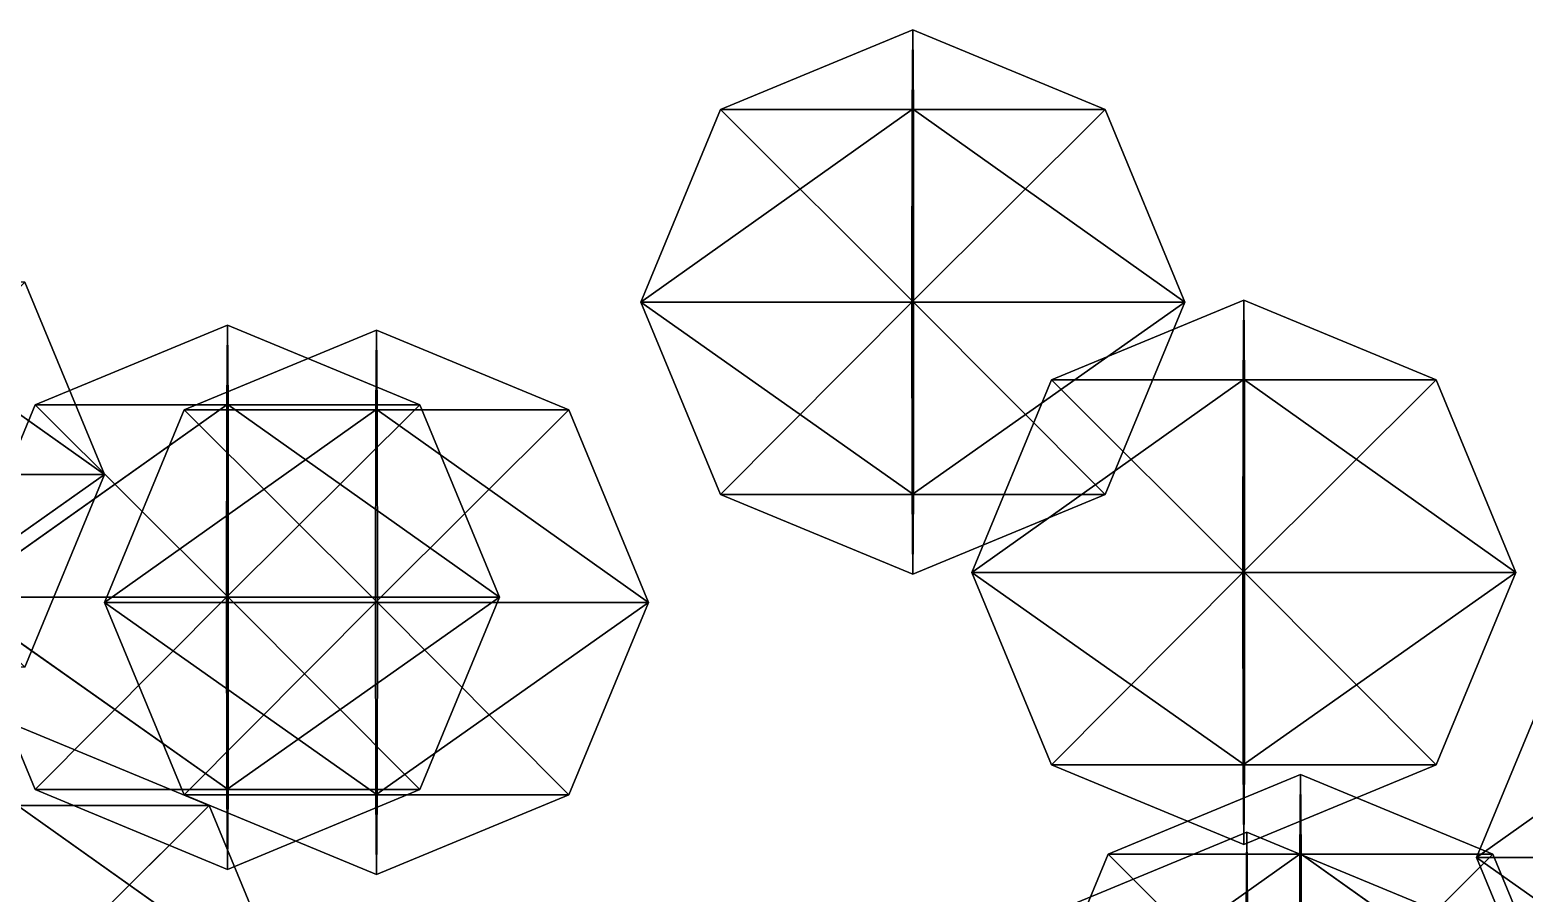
# Model space of a CAD drawing. Header units: metres. Extents: x -221 to 289, y -256 to 250.
# Drawn here: x -33.34 to -11.37, y -126.72 to -114.04 of the extents above; entities that cross this region are included whole.
import ezdxf

# ---------------------------------------------------------------- set-up
doc = ezdxf.new("R2010")
doc.units = ezdxf.units.M

msp = doc.modelspace()

# ---------------------------------------------------------------- linework, layer by layer
for p, q in [((-20.356873, -114.03706, -798.0177), (-23.185284, -115.20863, -798.00824)), ((-20.356873, -114.03706, -798.0177), (-20.366333, -115.20863, -800.8461)), ((-20.356873, -114.03706, -798.0177), (-17.528461, -115.20863, -798.02716)), ((-20.356873, -114.03706, -798.0177), (-20.347412, -115.20863, -795.1893)), ((-23.185284, -115.20863, -798.00824), (-24.35685, -118.03706, -798.00433)), ((-20.366333, -115.20863, -800.8461), (-24.35685, -118.03706, -798.00433)), ((-20.347412, -115.20863, -795.1893), (-23.185284, -115.20863, -798.00824)), ((-23.185284, -115.20863, -798.00824), (-20.366333, -115.20863, -800.8461)), ((-23.185284, -115.20863, -798.00824), (-20.343494, -118.03706, -794.0177)), ((-20.366333, -115.20863, -800.8461), (-20.37025, -118.03706, -802.0177)), ((-17.528461, -115.20863, -798.02716), (-20.37025, -118.03706, -802.0177)), ((-20.366333, -115.20863, -800.8461), (-17.528461, -115.20863, -798.02716)), ((-17.528461, -115.20863, -798.02716), (-20.347412, -115.20863, -795.1893)), ((-20.347412, -115.20863, -795.1893), (-16.356895, -118.03706, -798.03107)), ((-20.347412, -115.20863, -795.1893), (-20.343494, -118.03706, -794.0177)), ((-17.528461, -115.20863, -798.02716), (-16.356895, -118.03706, -798.03107)), ((-36.233322, -117.74548, -797.826), (-32.242805, -120.57391, -800.6678)), ((-33.41437, -117.74548, -800.6639), (-32.242805, -120.57391, -800.6678)), ((-20.343494, -118.03706, -794.0177), (-24.35685, -118.03706, -798.00433)), ((-24.35685, -118.03706, -798.00433), (-20.37025, -118.03706, -802.0177)), ((-24.35685, -118.03706, -798.00433), (-20.347412, -120.86549, -795.1893)), ((-24.35685, -118.03706, -798.00433), (-23.185284, -120.86549, -798.00824)), ((-20.37025, -118.03706, -802.0177), (-23.185284, -120.86549, -798.00824)), ((-20.37025, -118.03706, -802.0177), (-16.356895, -118.03706, -798.03107)), ((-20.37025, -118.03706, -802.0177), (-20.366333, -120.86549, -800.8461)), ((-16.356895, -118.03706, -798.03107), (-20.366333, -120.86549, -800.8461)), ((-20.343494, -118.03706, -794.0177), (-20.347412, -120.86549, -795.1893)), ((-16.356895, -118.03706, -798.03107), (-20.343494, -118.03706, -794.0177)), ((-20.343494, -118.03706, -794.0177), (-17.528461, -120.86549, -798.02716)), ((-15.490372, -118.010254, -807.1677), (-18.318783, -119.18182, -807.15826)), ((-16.356895, -118.03706, -798.03107), (-17.528461, -120.86549, -798.02716)), ((-15.490372, -118.010254, -807.1677), (-15.499831, -119.18182, -809.99615)), ((-15.490372, -118.010254, -807.1677), (-12.661961, -119.18182, -807.1772)), ((-15.490372, -118.010254, -807.1677), (-15.480912, -119.18182, -804.3393)), ((-30.434357, -118.37585, -826.0245), (-33.262768, -119.54742, -826.015)), ((-30.434357, -118.37585, -826.0245), (-30.443817, -119.54742, -828.8529)), ((-30.434357, -118.37585, -826.0245), (-27.605946, -119.54742, -826.03394)), ((-30.434357, -118.37585, -826.0245), (-30.424896, -119.54742, -823.19604)), ((-28.240936, -118.4513, -788.2867), (-31.069347, -119.62287, -788.2772)), ((-28.240936, -118.4513, -788.2867), (-28.250397, -119.62287, -791.1151)), ((-28.240936, -118.4513, -788.2867), (-25.412525, -119.62287, -788.29614)), ((-28.240936, -118.4513, -788.2867), (-28.231476, -119.62287, -785.45825)), ((-18.318783, -119.18182, -807.15826), (-19.490349, -122.010254, -807.15436)), ((-15.499831, -119.18182, -809.99615), (-19.490349, -122.010254, -807.15436)), ((-15.480912, -119.18182, -804.3393), (-18.318783, -119.18182, -807.15826)), ((-18.318783, -119.18182, -807.15826), (-15.499831, -119.18182, -809.99615)), ((-18.318783, -119.18182, -807.15826), (-15.476994, -122.010254, -803.1677)), ((-15.499831, -119.18182, -809.99615), (-15.50375, -122.010254, -811.1677)), ((-12.661961, -119.18182, -807.1772), (-15.50375, -122.010254, -811.1677)), ((-15.499831, -119.18182, -809.99615), (-12.661961, -119.18182, -807.1772)), ((-12.661961, -119.18182, -807.1772), (-15.480912, -119.18182, -804.3393)), ((-15.480912, -119.18182, -804.3393), (-11.490394, -122.010254, -807.1811)), ((-15.480912, -119.18182, -804.3393), (-15.476994, -122.010254, -803.1677)), ((-12.661961, -119.18182, -807.1772), (-11.490394, -122.010254, -807.1811)), ((-33.262768, -119.54742, -826.015), (-34.434334, -122.37585, -826.0111)), ((-30.443817, -119.54742, -828.8529), (-34.434334, -122.37585, -826.0111)), ((-30.424896, -119.54742, -823.19604), (-33.262768, -119.54742, -826.015)), ((-33.262768, -119.54742, -826.015), (-30.443817, -119.54742, -828.8529)), ((-33.262768, -119.54742, -826.015), (-30.420979, -122.37585, -822.0245)), ((-31.069347, -119.62287, -788.2772), (-32.240913, -122.4513, -788.2733)), ((-28.250397, -119.62287, -791.1151), (-32.240913, -122.4513, -788.2733)), ((-28.231476, -119.62287, -785.45825), (-31.069347, -119.62287, -788.2772)), ((-31.069347, -119.62287, -788.2772), (-28.250397, -119.62287, -791.1151)), ((-31.069347, -119.62287, -788.2772), (-28.227558, -122.4513, -784.2867)), ((-30.443817, -119.54742, -828.8529), (-30.447735, -122.37585, -830.0245)), ((-27.605946, -119.54742, -826.03394), (-30.447735, -122.37585, -830.0245)), ((-30.443817, -119.54742, -828.8529), (-27.605946, -119.54742, -826.03394)), ((-27.605946, -119.54742, -826.03394), (-30.424896, -119.54742, -823.19604)), ((-30.424896, -119.54742, -823.19604), (-26.43438, -122.37585, -826.03784)), ((-30.424896, -119.54742, -823.19604), (-30.420979, -122.37585, -822.0245)), ((-28.250397, -119.62287, -791.1151), (-28.254314, -122.4513, -792.2867)), ((-25.412525, -119.62287, -788.29614), (-28.254314, -122.4513, -792.2867)), ((-28.250397, -119.62287, -791.1151), (-25.412525, -119.62287, -788.29614)), ((-25.412525, -119.62287, -788.29614), (-28.231476, -119.62287, -785.45825)), ((-28.231476, -119.62287, -785.45825), (-24.24096, -122.4513, -788.30005)), ((-28.231476, -119.62287, -785.45825), (-28.227558, -122.4513, -784.2867)), ((-27.605946, -119.54742, -826.03394), (-26.43438, -122.37585, -826.03784)), ((-25.412525, -119.62287, -788.29614), (-24.24096, -122.4513, -788.30005)), ((-36.25616, -120.57391, -804.6544), (-32.242805, -120.57391, -800.6678)), ((-32.242805, -120.57391, -800.6678), (-36.252243, -123.40234, -803.48285)), ((-32.242805, -120.57391, -800.6678), (-36.229404, -120.57391, -796.6544)), ((-32.242805, -120.57391, -800.6678), (-33.41437, -123.40234, -800.6639)), ((-20.347412, -120.86549, -795.1893), (-23.185284, -120.86549, -798.00824)), ((-23.185284, -120.86549, -798.00824), (-20.366333, -120.86549, -800.8461)), ((-23.185284, -120.86549, -798.00824), (-20.356873, -122.03706, -798.0177)), ((-20.366333, -120.86549, -800.8461), (-17.528461, -120.86549, -798.02716)), ((-20.366333, -120.86549, -800.8461), (-20.356873, -122.03706, -798.0177)), ((-17.528461, -120.86549, -798.02716), (-20.356873, -122.03706, -798.0177)), ((-20.347412, -120.86549, -795.1893), (-20.356873, -122.03706, -798.0177)), ((-17.528461, -120.86549, -798.02716), (-20.347412, -120.86549, -795.1893)), ((-15.476994, -122.010254, -803.1677), (-19.490349, -122.010254, -807.15436)), ((-19.490349, -122.010254, -807.15436), (-15.50375, -122.010254, -811.1677)), ((-19.490349, -122.010254, -807.15436), (-15.480912, -124.838684, -804.3393)), ((-19.490349, -122.010254, -807.15436), (-18.318783, -124.838684, -807.15826)), ((-15.50375, -122.010254, -811.1677), (-18.318783, -124.838684, -807.15826)), ((-15.50375, -122.010254, -811.1677), (-11.490394, -122.010254, -807.1811)), ((-15.50375, -122.010254, -811.1677), (-15.499831, -124.838684, -809.99615)), ((-11.490394, -122.010254, -807.1811), (-15.499831, -124.838684, -809.99615)), ((-15.476994, -122.010254, -803.1677), (-15.480912, -124.838684, -804.3393)), ((-11.490394, -122.010254, -807.1811), (-15.476994, -122.010254, -803.1677)), ((-15.476994, -122.010254, -803.1677), (-12.661961, -124.838684, -807.1772)), ((-11.490394, -122.010254, -807.1811), (-12.661961, -124.838684, -807.1772)), ((-30.420979, -122.37585, -822.0245), (-34.434334, -122.37585, -826.0111)), ((-34.434334, -122.37585, -826.0111), (-30.447735, -122.37585, -830.0245)), ((-34.434334, -122.37585, -826.0111), (-30.424896, -125.20428, -823.19604)), ((-34.434334, -122.37585, -826.0111), (-33.262768, -125.20428, -826.015)), ((-30.447735, -122.37585, -830.0245), (-33.262768, -125.20428, -826.015)), ((-30.447735, -122.37585, -830.0245), (-26.43438, -122.37585, -826.03784)), ((-30.447735, -122.37585, -830.0245), (-30.443817, -125.20428, -828.8529)), ((-26.43438, -122.37585, -826.03784), (-30.443817, -125.20428, -828.8529)), ((-30.420979, -122.37585, -822.0245), (-30.424896, -125.20428, -823.19604)), ((-26.43438, -122.37585, -826.03784), (-30.420979, -122.37585, -822.0245)), ((-30.420979, -122.37585, -822.0245), (-27.605946, -125.20428, -826.03394)), ((-26.43438, -122.37585, -826.03784), (-27.605946, -125.20428, -826.03394)), ((-28.227558, -122.4513, -784.2867), (-32.240913, -122.4513, -788.2733)), ((-32.240913, -122.4513, -788.2733), (-28.254314, -122.4513, -792.2867)), ((-32.240913, -122.4513, -788.2733), (-28.231476, -125.27973, -785.45825)), ((-32.240913, -122.4513, -788.2733), (-31.069347, -125.27973, -788.2772)), ((-28.254314, -122.4513, -792.2867), (-31.069347, -125.27973, -788.2772)), ((-28.254314, -122.4513, -792.2867), (-24.24096, -122.4513, -788.30005)), ((-28.254314, -122.4513, -792.2867), (-28.250397, -125.27973, -791.1151)), ((-24.24096, -122.4513, -788.30005), (-28.250397, -125.27973, -791.1151)), ((-28.227558, -122.4513, -784.2867), (-28.231476, -125.27973, -785.45825)), ((-24.24096, -122.4513, -788.30005), (-28.227558, -122.4513, -784.2867)), ((-28.227558, -122.4513, -784.2867), (-25.412525, -125.27973, -788.29614)), ((-24.24096, -122.4513, -788.30005), (-25.412525, -125.27973, -788.29614)), ((-10.897579, -123.37495, -800.69934), (-12.069146, -126.20338, -800.69543)), ((-8.078628, -123.37495, -803.53723), (-12.069146, -126.20338, -800.69543)), ((-33.530838, -124.26778, -784.90265), (-30.702427, -125.43935, -784.9121)), ((-15.480912, -124.838684, -804.3393), (-18.318783, -124.838684, -807.15826)), ((-18.318783, -124.838684, -807.15826), (-15.499831, -124.838684, -809.99615)), ((-18.318783, -124.838684, -807.15826), (-15.490372, -126.010254, -807.1677)), ((-14.656418, -124.98323, -783.8107), (-17.484829, -126.1548, -783.8013)), ((-15.499831, -124.838684, -809.99615), (-12.661961, -124.838684, -807.1772)), ((-15.499831, -124.838684, -809.99615), (-15.490372, -126.010254, -807.1677)), ((-12.661961, -124.838684, -807.1772), (-15.490372, -126.010254, -807.1677)), ((-15.480912, -124.838684, -804.3393), (-15.490372, -126.010254, -807.1677)), ((-12.661961, -124.838684, -807.1772), (-15.480912, -124.838684, -804.3393)), ((-14.656418, -124.98323, -783.8107), (-14.665877, -126.1548, -786.63916)), ((-14.656418, -124.98323, -783.8107), (-11.828007, -126.1548, -783.8202)), ((-14.656418, -124.98323, -783.8107), (-14.646958, -126.1548, -780.9823)), ((-30.424896, -125.20428, -823.19604), (-33.262768, -125.20428, -826.015)), ((-33.262768, -125.20428, -826.015), (-30.443817, -125.20428, -828.8529)), ((-33.262768, -125.20428, -826.015), (-30.434357, -126.37585, -826.0245)), ((-30.443817, -125.20428, -828.8529), (-27.605946, -125.20428, -826.03394)), ((-30.443817, -125.20428, -828.8529), (-30.434357, -126.37585, -826.0245)), ((-27.605946, -125.20428, -826.03394), (-30.434357, -126.37585, -826.0245)), ((-30.424896, -125.20428, -823.19604), (-30.434357, -126.37585, -826.0245)), ((-27.605946, -125.20428, -826.03394), (-30.424896, -125.20428, -823.19604)), ((-30.702427, -125.43935, -784.9121), (-33.544216, -128.26778, -788.90265)), ((-33.5403, -125.43935, -787.7311), (-30.702427, -125.43935, -784.9121)), ((-30.702427, -125.43935, -784.9121), (-33.521378, -125.43935, -782.0742)), ((-33.521378, -125.43935, -782.0742), (-29.53086, -128.26778, -784.916)), ((-28.231476, -125.27973, -785.45825), (-31.069347, -125.27973, -788.2772)), ((-31.069347, -125.27973, -788.2772), (-28.250397, -125.27973, -791.1151)), ((-31.069347, -125.27973, -788.2772), (-28.240936, -126.4513, -788.2867)), ((-30.702427, -125.43935, -784.9121), (-29.53086, -128.26778, -784.916)), ((-28.250397, -125.27973, -791.1151), (-25.412525, -125.27973, -788.29614)), ((-28.250397, -125.27973, -791.1151), (-28.240936, -126.4513, -788.2867)), ((-25.412525, -125.27973, -788.29614), (-28.240936, -126.4513, -788.2867)), ((-28.231476, -125.27973, -785.45825), (-28.240936, -126.4513, -788.2867)), ((-25.412525, -125.27973, -788.29614), (-28.231476, -125.27973, -785.45825)), ((-15.445831, -125.827194, -813.0419), (-18.274242, -126.998764, -813.0324)), ((-15.445831, -125.827194, -813.0419), (-15.455291, -126.998764, -815.8703)), ((-15.445831, -125.827194, -813.0419), (-12.61742, -126.998764, -813.05133)), ((-15.445831, -125.827194, -813.0419), (-15.436372, -126.998764, -810.21344)), ((-17.484829, -126.1548, -783.8013), (-18.656395, -128.98323, -783.79736)), ((-14.665877, -126.1548, -786.63916), (-18.656395, -128.98323, -783.79736)), ((-14.646958, -126.1548, -780.9823), (-17.484829, -126.1548, -783.8013)), ((-17.484829, -126.1548, -783.8013), (-14.665877, -126.1548, -786.63916)), ((-17.484829, -126.1548, -783.8013), (-14.64304, -128.98323, -779.8107)), ((-14.665877, -126.1548, -786.63916), (-14.669796, -128.98323, -787.8107)), ((-11.828007, -126.1548, -783.8202), (-14.669796, -128.98323, -787.8107)), ((-14.665877, -126.1548, -786.63916), (-11.828007, -126.1548, -783.8202)), ((-11.828007, -126.1548, -783.8202), (-14.646958, -126.1548, -780.9823)), ((-14.646958, -126.1548, -780.9823), (-10.65644, -128.98323, -783.8241)), ((-14.646958, -126.1548, -780.9823), (-14.64304, -128.98323, -779.8107)), ((-8.05579, -126.20338, -796.7088), (-12.069146, -126.20338, -800.69543)), ((-12.069146, -126.20338, -800.69543), (-8.082546, -126.20338, -804.7088)), ((-12.069146, -126.20338, -800.69543), (-8.059709, -129.0318, -797.8804)), ((-12.069146, -126.20338, -800.69543), (-10.897579, -129.0318, -800.69934)), ((-11.828007, -126.1548, -783.8202), (-10.65644, -128.98323, -783.8241))]:
    msp.add_line(p, q)
for points in [[(-20.347412, -115.20863, -795.1893), (-20.356873, -114.03706, -798.0177), (-23.185284, -115.20863, -798.00824), (-23.185184, -115.208534, -798.0081)], [(-23.185284, -115.20863, -798.00824), (-20.356873, -114.03706, -798.0177), (-20.366333, -115.20863, -800.8461), (-20.366234, -115.208534, -800.846)], [(-20.366333, -115.20863, -800.8461), (-20.356873, -114.03706, -798.0177), (-17.528461, -115.20863, -798.02716), (-17.528362, -115.208534, -798.02704)], [(-17.528461, -115.20863, -798.02716), (-20.356873, -114.03706, -798.0177), (-20.347412, -115.20863, -795.1893), (-20.347313, -115.208534, -795.18915)], [(-24.35685, -118.03706, -798.00433), (-23.185284, -115.20863, -798.00824), (-20.366333, -115.20863, -800.8461), (-20.366234, -115.208534, -800.846)], [(-20.343494, -118.03706, -794.0177), (-23.185284, -115.20863, -798.00824), (-24.35685, -118.03706, -798.00433), (-24.35675, -118.036964, -798.0042)], [(-24.35685, -118.03706, -798.00433), (-20.366333, -115.20863, -800.8461), (-20.37025, -118.03706, -802.0177), (-20.370152, -118.036964, -802.0176)], [(-20.343494, -118.03706, -794.0177), (-20.347412, -115.20863, -795.1893), (-23.185284, -115.20863, -798.00824), (-23.185184, -115.208534, -798.0081)], [(-20.37025, -118.03706, -802.0177), (-20.366333, -115.20863, -800.8461), (-17.528461, -115.20863, -798.02716), (-17.528362, -115.208534, -798.02704)], [(-20.37025, -118.03706, -802.0177), (-17.528461, -115.20863, -798.02716), (-16.356895, -118.03706, -798.03107), (-16.356796, -118.036964, -798.03094)], [(-16.356895, -118.03706, -798.03107), (-17.528461, -115.20863, -798.02716), (-20.347412, -115.20863, -795.1893), (-20.347313, -115.208534, -795.18915)], [(-16.356895, -118.03706, -798.03107), (-20.347412, -115.20863, -795.1893), (-20.343494, -118.03706, -794.0177), (-20.343395, -118.036964, -794.0176)], [(-36.25616, -120.57391, -804.6544), (-33.41437, -117.74548, -800.6639), (-32.242805, -120.57391, -800.6678), (-32.242706, -120.573814, -800.66766)], [(-32.242805, -120.57391, -800.6678), (-33.41437, -117.74548, -800.6639), (-36.233322, -117.74548, -797.826), (-36.233223, -117.745384, -797.82587)], [(-32.242805, -120.57391, -800.6678), (-36.233322, -117.74548, -797.826), (-36.229404, -120.57391, -796.6544), (-36.229305, -120.573814, -796.6543)], [(-20.37025, -118.03706, -802.0177), (-20.37025, -118.03706, -802.0177), (-24.35685, -118.03706, -798.00433), (-24.35675, -118.036964, -798.0042)], [(-20.347412, -120.86549, -795.1893), (-20.343494, -118.03706, -794.0177), (-24.35685, -118.03706, -798.00433), (-24.35675, -118.036964, -798.0042)], [(-23.185284, -120.86549, -798.00824), (-24.35685, -118.03706, -798.00433), (-20.37025, -118.03706, -802.0177), (-20.370152, -118.036964, -802.0176)], [(-20.347412, -120.86549, -795.1893), (-24.35685, -118.03706, -798.00433), (-23.185284, -120.86549, -798.00824), (-23.185184, -120.865395, -798.0081)], [(-23.185284, -120.86549, -798.00824), (-20.37025, -118.03706, -802.0177), (-20.366333, -120.86549, -800.8461), (-20.366234, -120.865395, -800.846)], [(-20.366333, -120.86549, -800.8461), (-20.37025, -118.03706, -802.0177), (-16.356895, -118.03706, -798.03107), (-16.356796, -118.036964, -798.03094)], [(-20.366333, -120.86549, -800.8461), (-16.356895, -118.03706, -798.03107), (-17.528461, -120.86549, -798.02716), (-17.528362, -120.865395, -798.02704)], [(-17.528461, -120.86549, -798.02716), (-20.343494, -118.03706, -794.0177), (-20.347412, -120.86549, -795.1893), (-20.347313, -120.865395, -795.18915)], [(-17.528461, -120.86549, -798.02716), (-16.356895, -118.03706, -798.03107), (-20.343494, -118.03706, -794.0177), (-20.343395, -118.036964, -794.0176)], [(-15.480912, -119.18182, -804.3393), (-15.490372, -118.010254, -807.1677), (-18.318783, -119.18182, -807.15826), (-18.318684, -119.181725, -807.15814)], [(-18.318783, -119.18182, -807.15826), (-15.490372, -118.010254, -807.1677), (-15.499831, -119.18182, -809.99615), (-15.499731, -119.181725, -809.99603)], [(-15.499831, -119.18182, -809.99615), (-15.490372, -118.010254, -807.1677), (-12.661961, -119.18182, -807.1772), (-12.66186, -119.181725, -807.17706)], [(-12.661961, -119.18182, -807.1772), (-15.490372, -118.010254, -807.1677), (-15.480912, -119.18182, -804.3393), (-15.480812, -119.181725, -804.3392)], [(-30.424896, -119.54742, -823.19604), (-30.434357, -118.37585, -826.0245), (-33.262768, -119.54742, -826.015), (-33.26267, -119.54732, -826.0149)], [(-33.262768, -119.54742, -826.015), (-30.434357, -118.37585, -826.0245), (-30.443817, -119.54742, -828.8529), (-30.443718, -119.54732, -828.8528)], [(-30.443817, -119.54742, -828.8529), (-30.434357, -118.37585, -826.0245), (-27.605946, -119.54742, -826.03394), (-27.605846, -119.54732, -826.0338)], [(-27.605946, -119.54742, -826.03394), (-30.434357, -118.37585, -826.0245), (-30.424896, -119.54742, -823.19604), (-30.424797, -119.54732, -823.1959)], [(-28.231476, -119.62287, -785.45825), (-28.240936, -118.4513, -788.2867), (-31.069347, -119.62287, -788.2772), (-31.069248, -119.62277, -788.2771)], [(-31.069347, -119.62287, -788.2772), (-28.240936, -118.4513, -788.2867), (-28.250397, -119.62287, -791.1151), (-28.250298, -119.62277, -791.115)], [(-28.250397, -119.62287, -791.1151), (-28.240936, -118.4513, -788.2867), (-25.412525, -119.62287, -788.29614), (-25.412426, -119.62277, -788.296)], [(-25.412525, -119.62287, -788.29614), (-28.240936, -118.4513, -788.2867), (-28.231476, -119.62287, -785.45825), (-28.231377, -119.62277, -785.4581)], [(-19.490349, -122.010254, -807.15436), (-18.318783, -119.18182, -807.15826), (-15.499831, -119.18182, -809.99615), (-15.499731, -119.181725, -809.99603)], [(-15.476994, -122.010254, -803.1677), (-18.318783, -119.18182, -807.15826), (-19.490349, -122.010254, -807.15436), (-19.49025, -122.010155, -807.15424)], [(-19.490349, -122.010254, -807.15436), (-15.499831, -119.18182, -809.99615), (-15.50375, -122.010254, -811.1677), (-15.50365, -122.010155, -811.1676)], [(-15.476994, -122.010254, -803.1677), (-15.480912, -119.18182, -804.3393), (-18.318783, -119.18182, -807.15826), (-18.318684, -119.181725, -807.15814)], [(-15.50375, -122.010254, -811.1677), (-15.499831, -119.18182, -809.99615), (-12.661961, -119.18182, -807.1772), (-12.66186, -119.181725, -807.17706)], [(-15.50375, -122.010254, -811.1677), (-12.661961, -119.18182, -807.1772), (-11.490394, -122.010254, -807.1811), (-11.490293, -122.010155, -807.18097)], [(-11.490394, -122.010254, -807.1811), (-12.661961, -119.18182, -807.1772), (-15.480912, -119.18182, -804.3393), (-15.480812, -119.181725, -804.3392)], [(-11.490394, -122.010254, -807.1811), (-15.480912, -119.18182, -804.3393), (-15.476994, -122.010254, -803.1677), (-15.476893, -122.010155, -803.1676)], [(-34.434334, -122.37585, -826.0111), (-33.262768, -119.54742, -826.015), (-30.443817, -119.54742, -828.8529), (-30.443718, -119.54732, -828.8528)], [(-30.420979, -122.37585, -822.0245), (-33.262768, -119.54742, -826.015), (-34.434334, -122.37585, -826.0111), (-34.434235, -122.37575, -826.011)], [(-34.434334, -122.37585, -826.0111), (-30.443817, -119.54742, -828.8529), (-30.447735, -122.37585, -830.0245), (-30.447636, -122.37575, -830.02435)], [(-30.420979, -122.37585, -822.0245), (-30.424896, -119.54742, -823.19604), (-33.262768, -119.54742, -826.015), (-33.26267, -119.54732, -826.0149)], [(-32.240913, -122.4513, -788.2733), (-31.069347, -119.62287, -788.2772), (-28.250397, -119.62287, -791.1151), (-28.250298, -119.62277, -791.115)], [(-28.227558, -122.4513, -784.2867), (-31.069347, -119.62287, -788.2772), (-32.240913, -122.4513, -788.2733), (-32.240814, -122.4512, -788.2732)], [(-32.240913, -122.4513, -788.2733), (-28.250397, -119.62287, -791.1151), (-28.254314, -122.4513, -792.2867), (-28.254215, -122.4512, -792.28656)], [(-28.227558, -122.4513, -784.2867), (-28.231476, -119.62287, -785.45825), (-31.069347, -119.62287, -788.2772), (-31.069248, -119.62277, -788.2771)], [(-30.447735, -122.37585, -830.0245), (-30.443817, -119.54742, -828.8529), (-27.605946, -119.54742, -826.03394), (-27.605846, -119.54732, -826.0338)], [(-30.447735, -122.37585, -830.0245), (-27.605946, -119.54742, -826.03394), (-26.43438, -122.37585, -826.03784), (-26.43428, -122.37575, -826.0377)], [(-26.43438, -122.37585, -826.03784), (-27.605946, -119.54742, -826.03394), (-30.424896, -119.54742, -823.19604), (-30.424797, -119.54732, -823.1959)], [(-26.43438, -122.37585, -826.03784), (-30.424896, -119.54742, -823.19604), (-30.420979, -122.37585, -822.0245), (-30.42088, -122.37575, -822.02435)], [(-28.254314, -122.4513, -792.2867), (-28.250397, -119.62287, -791.1151), (-25.412525, -119.62287, -788.29614), (-25.412426, -119.62277, -788.296)], [(-28.254314, -122.4513, -792.2867), (-25.412525, -119.62287, -788.29614), (-24.24096, -122.4513, -788.30005), (-24.24086, -122.4512, -788.2999)], [(-24.24096, -122.4513, -788.30005), (-25.412525, -119.62287, -788.29614), (-28.231476, -119.62287, -785.45825), (-28.231377, -119.62277, -785.4581)], [(-24.24096, -122.4513, -788.30005), (-28.231476, -119.62287, -785.45825), (-28.227558, -122.4513, -784.2867), (-28.227459, -122.4512, -784.28656)], [(-36.252243, -123.40234, -803.48285), (-36.25616, -120.57391, -804.6544), (-32.242805, -120.57391, -800.6678), (-32.242706, -120.573814, -800.66766)], [(-36.252243, -123.40234, -803.48285), (-32.242805, -120.57391, -800.6678), (-33.41437, -123.40234, -800.6639), (-33.414272, -123.402245, -800.66376)], [(-33.41437, -123.40234, -800.6639), (-32.242805, -120.57391, -800.6678), (-36.229404, -120.57391, -796.6544), (-36.229305, -120.573814, -796.6543)], [(-20.366333, -120.86549, -800.8461), (-20.366333, -120.86549, -800.8461), (-23.185284, -120.86549, -798.00824), (-23.185184, -120.865395, -798.0081)], [(-20.356873, -122.03706, -798.0177), (-20.347412, -120.86549, -795.1893), (-23.185284, -120.86549, -798.00824), (-23.185184, -120.865395, -798.0081)], [(-20.356873, -122.03706, -798.0177), (-23.185284, -120.86549, -798.00824), (-20.366333, -120.86549, -800.8461), (-20.366234, -120.865395, -800.846)], [(-20.356873, -122.03706, -798.0177), (-20.366333, -120.86549, -800.8461), (-17.528461, -120.86549, -798.02716), (-17.528362, -120.865395, -798.02704)], [(-20.356873, -122.03706, -798.0177), (-17.528461, -120.86549, -798.02716), (-20.347412, -120.86549, -795.1893), (-20.347313, -120.865395, -795.18915)], [(-15.50375, -122.010254, -811.1677), (-15.50375, -122.010254, -811.1677), (-19.490349, -122.010254, -807.15436), (-19.49025, -122.010155, -807.15424)], [(-15.480912, -124.838684, -804.3393), (-15.476994, -122.010254, -803.1677), (-19.490349, -122.010254, -807.15436), (-19.49025, -122.010155, -807.15424)], [(-18.318783, -124.838684, -807.15826), (-19.490349, -122.010254, -807.15436), (-15.50375, -122.010254, -811.1677), (-15.50365, -122.010155, -811.1676)], [(-15.480912, -124.838684, -804.3393), (-19.490349, -122.010254, -807.15436), (-18.318783, -124.838684, -807.15826), (-18.318684, -124.838585, -807.15814)], [(-18.318783, -124.838684, -807.15826), (-15.50375, -122.010254, -811.1677), (-15.499831, -124.838684, -809.99615), (-15.499731, -124.838585, -809.99603)], [(-15.499831, -124.838684, -809.99615), (-15.50375, -122.010254, -811.1677), (-11.490394, -122.010254, -807.1811), (-11.490293, -122.010155, -807.18097)], [(-15.499831, -124.838684, -809.99615), (-11.490394, -122.010254, -807.1811), (-12.661961, -124.838684, -807.1772), (-12.66186, -124.838585, -807.17706)], [(-12.661961, -124.838684, -807.1772), (-15.476994, -122.010254, -803.1677), (-15.480912, -124.838684, -804.3393), (-15.480812, -124.838585, -804.3392)], [(-12.661961, -124.838684, -807.1772), (-11.490394, -122.010254, -807.1811), (-15.476994, -122.010254, -803.1677), (-15.476893, -122.010155, -803.1676)], [(-30.447735, -122.37585, -830.0245), (-30.447735, -122.37585, -830.0245), (-34.434334, -122.37585, -826.0111), (-34.434235, -122.37575, -826.011)], [(-30.424896, -125.20428, -823.19604), (-30.420979, -122.37585, -822.0245), (-34.434334, -122.37585, -826.0111), (-34.434235, -122.37575, -826.011)], [(-33.262768, -125.20428, -826.015), (-34.434334, -122.37585, -826.0111), (-30.447735, -122.37585, -830.0245), (-30.447636, -122.37575, -830.02435)], [(-30.424896, -125.20428, -823.19604), (-34.434334, -122.37585, -826.0111), (-33.262768, -125.20428, -826.015), (-33.26267, -125.20418, -826.0149)], [(-33.262768, -125.20428, -826.015), (-30.447735, -122.37585, -830.0245), (-30.443817, -125.20428, -828.8529), (-30.443718, -125.20418, -828.8528)], [(-30.443817, -125.20428, -828.8529), (-30.447735, -122.37585, -830.0245), (-26.43438, -122.37585, -826.03784), (-26.43428, -122.37575, -826.0377)], [(-30.443817, -125.20428, -828.8529), (-26.43438, -122.37585, -826.03784), (-27.605946, -125.20428, -826.03394), (-27.605846, -125.20418, -826.0338)], [(-27.605946, -125.20428, -826.03394), (-30.420979, -122.37585, -822.0245), (-30.424896, -125.20428, -823.19604), (-30.424797, -125.20418, -823.1959)], [(-27.605946, -125.20428, -826.03394), (-26.43438, -122.37585, -826.03784), (-30.420979, -122.37585, -822.0245), (-30.42088, -122.37575, -822.02435)], [(-28.254314, -122.4513, -792.2867), (-28.254314, -122.4513, -792.2867), (-32.240913, -122.4513, -788.2733), (-32.240814, -122.4512, -788.2732)], [(-28.231476, -125.27973, -785.45825), (-28.227558, -122.4513, -784.2867), (-32.240913, -122.4513, -788.2733), (-32.240814, -122.4512, -788.2732)], [(-31.069347, -125.27973, -788.2772), (-32.240913, -122.4513, -788.2733), (-28.254314, -122.4513, -792.2867), (-28.254215, -122.4512, -792.28656)], [(-28.231476, -125.27973, -785.45825), (-32.240913, -122.4513, -788.2733), (-31.069347, -125.27973, -788.2772), (-31.069248, -125.27963, -788.2771)], [(-31.069347, -125.27973, -788.2772), (-28.254314, -122.4513, -792.2867), (-28.250397, -125.27973, -791.1151), (-28.250298, -125.27963, -791.115)], [(-28.250397, -125.27973, -791.1151), (-28.254314, -122.4513, -792.2867), (-24.24096, -122.4513, -788.30005), (-24.24086, -122.4512, -788.2999)], [(-28.250397, -125.27973, -791.1151), (-24.24096, -122.4513, -788.30005), (-25.412525, -125.27973, -788.29614), (-25.412426, -125.27963, -788.296)], [(-25.412525, -125.27973, -788.29614), (-28.227558, -122.4513, -784.2867), (-28.231476, -125.27973, -785.45825), (-28.231377, -125.27963, -785.4581)], [(-25.412525, -125.27973, -788.29614), (-24.24096, -122.4513, -788.30005), (-28.227558, -122.4513, -784.2867), (-28.227459, -122.4512, -784.28656)], [(-12.069146, -126.20338, -800.69543), (-10.897579, -123.37495, -800.69934), (-8.078628, -123.37495, -803.53723), (-8.078527, -123.37485, -803.5371)], [(-8.05579, -126.20338, -796.7088), (-10.897579, -123.37495, -800.69934), (-12.069146, -126.20338, -800.69543), (-12.069046, -126.20328, -800.6953)], [(-12.069146, -126.20338, -800.69543), (-8.078628, -123.37495, -803.53723), (-8.082546, -126.20338, -804.7088), (-8.082446, -126.20328, -804.7087)], [(-33.5403, -125.43935, -787.7311), (-33.530838, -124.26778, -784.90265), (-30.702427, -125.43935, -784.9121), (-30.702328, -125.43925, -784.912)], [(-30.702427, -125.43935, -784.9121), (-33.530838, -124.26778, -784.90265), (-33.521378, -125.43935, -782.0742), (-33.52128, -125.43925, -782.0741)], [(-15.499831, -124.838684, -809.99615), (-15.499831, -124.838684, -809.99615), (-18.318783, -124.838684, -807.15826), (-18.318684, -124.838585, -807.15814)], [(-15.490372, -126.010254, -807.1677), (-15.480912, -124.838684, -804.3393), (-18.318783, -124.838684, -807.15826), (-18.318684, -124.838585, -807.15814)], [(-15.490372, -126.010254, -807.1677), (-18.318783, -124.838684, -807.15826), (-15.499831, -124.838684, -809.99615), (-15.499731, -124.838585, -809.99603)], [(-14.646958, -126.1548, -780.9823), (-14.656418, -124.98323, -783.8107), (-17.484829, -126.1548, -783.8013), (-17.48473, -126.1547, -783.80115)], [(-17.484829, -126.1548, -783.8013), (-14.656418, -124.98323, -783.8107), (-14.665877, -126.1548, -786.63916), (-14.665777, -126.1547, -786.63904)], [(-15.490372, -126.010254, -807.1677), (-15.499831, -124.838684, -809.99615), (-12.661961, -124.838684, -807.1772), (-12.66186, -124.838585, -807.17706)], [(-15.490372, -126.010254, -807.1677), (-12.661961, -124.838684, -807.1772), (-15.480912, -124.838684, -804.3393), (-15.480812, -124.838585, -804.3392)], [(-14.665877, -126.1548, -786.63916), (-14.656418, -124.98323, -783.8107), (-11.828007, -126.1548, -783.8202), (-11.827907, -126.1547, -783.82007)], [(-11.828007, -126.1548, -783.8202), (-14.656418, -124.98323, -783.8107), (-14.646958, -126.1548, -780.9823), (-14.646858, -126.1547, -780.9822)], [(-30.443817, -125.20428, -828.8529), (-30.443817, -125.20428, -828.8529), (-33.262768, -125.20428, -826.015), (-33.26267, -125.20418, -826.0149)], [(-30.434357, -126.37585, -826.0245), (-30.424896, -125.20428, -823.19604), (-33.262768, -125.20428, -826.015), (-33.26267, -125.20418, -826.0149)], [(-30.434357, -126.37585, -826.0245), (-33.262768, -125.20428, -826.015), (-30.443817, -125.20428, -828.8529), (-30.443718, -125.20418, -828.8528)], [(-30.434357, -126.37585, -826.0245), (-30.443817, -125.20428, -828.8529), (-27.605946, -125.20428, -826.03394), (-27.605846, -125.20418, -826.0338)], [(-30.434357, -126.37585, -826.0245), (-27.605946, -125.20428, -826.03394), (-30.424896, -125.20428, -823.19604), (-30.424797, -125.20418, -823.1959)], [(-33.544216, -128.26778, -788.90265), (-33.5403, -125.43935, -787.7311), (-30.702427, -125.43935, -784.9121), (-30.702328, -125.43925, -784.912)], [(-33.544216, -128.26778, -788.90265), (-30.702427, -125.43935, -784.9121), (-29.53086, -128.26778, -784.916), (-29.530762, -128.26767, -784.9159)], [(-29.53086, -128.26778, -784.916), (-30.702427, -125.43935, -784.9121), (-33.521378, -125.43935, -782.0742), (-33.52128, -125.43925, -782.0741)], [(-29.53086, -128.26778, -784.916), (-33.521378, -125.43935, -782.0742), (-33.51746, -128.26778, -780.90265), (-33.51736, -128.26767, -780.9025)], [(-28.250397, -125.27973, -791.1151), (-28.250397, -125.27973, -791.1151), (-31.069347, -125.27973, -788.2772), (-31.069248, -125.27963, -788.2771)], [(-28.240936, -126.4513, -788.2867), (-28.231476, -125.27973, -785.45825), (-31.069347, -125.27973, -788.2772), (-31.069248, -125.27963, -788.2771)], [(-28.240936, -126.4513, -788.2867), (-31.069347, -125.27973, -788.2772), (-28.250397, -125.27973, -791.1151), (-28.250298, -125.27963, -791.115)], [(-28.240936, -126.4513, -788.2867), (-28.250397, -125.27973, -791.1151), (-25.412525, -125.27973, -788.29614), (-25.412426, -125.27963, -788.296)], [(-28.240936, -126.4513, -788.2867), (-25.412525, -125.27973, -788.29614), (-28.231476, -125.27973, -785.45825), (-28.231377, -125.27963, -785.4581)], [(-15.436372, -126.998764, -810.21344), (-15.445831, -125.827194, -813.0419), (-18.274242, -126.998764, -813.0324), (-18.274143, -126.998665, -813.0323)], [(-18.274242, -126.998764, -813.0324), (-15.445831, -125.827194, -813.0419), (-15.455291, -126.998764, -815.8703), (-15.455191, -126.998665, -815.8702)], [(-15.455291, -126.998764, -815.8703), (-15.445831, -125.827194, -813.0419), (-12.61742, -126.998764, -813.05133), (-12.61732, -126.998665, -813.0512)], [(-12.61742, -126.998764, -813.05133), (-15.445831, -125.827194, -813.0419), (-15.436372, -126.998764, -810.21344), (-15.436272, -126.998665, -810.2133)], [(-18.656395, -128.98323, -783.79736), (-17.484829, -126.1548, -783.8013), (-14.665877, -126.1548, -786.63916), (-14.665777, -126.1547, -786.63904)], [(-14.64304, -128.98323, -779.8107), (-17.484829, -126.1548, -783.8013), (-18.656395, -128.98323, -783.79736), (-18.656296, -128.98312, -783.79724)], [(-18.656395, -128.98323, -783.79736), (-14.665877, -126.1548, -786.63916), (-14.669796, -128.98323, -787.8107), (-14.669696, -128.98312, -787.8106)], [(-14.64304, -128.98323, -779.8107), (-14.646958, -126.1548, -780.9823), (-17.484829, -126.1548, -783.8013), (-17.48473, -126.1547, -783.80115)], [(-14.669796, -128.98323, -787.8107), (-14.665877, -126.1548, -786.63916), (-11.828007, -126.1548, -783.8202), (-11.827907, -126.1547, -783.82007)], [(-14.669796, -128.98323, -787.8107), (-11.828007, -126.1548, -783.8202), (-10.65644, -128.98323, -783.8241), (-10.65634, -128.98312, -783.824)], [(-10.65644, -128.98323, -783.8241), (-11.828007, -126.1548, -783.8202), (-14.646958, -126.1548, -780.9823), (-14.646858, -126.1547, -780.9822)], [(-10.65644, -128.98323, -783.8241), (-14.646958, -126.1548, -780.9823), (-14.64304, -128.98323, -779.8107), (-14.64294, -128.98312, -779.8106)], [(-8.082546, -126.20338, -804.7088), (-8.082546, -126.20338, -804.7088), (-12.069146, -126.20338, -800.69543), (-12.069046, -126.20328, -800.6953)], [(-8.059709, -129.0318, -797.8804), (-8.05579, -126.20338, -796.7088), (-12.069146, -126.20338, -800.69543), (-12.069046, -126.20328, -800.6953)], [(-10.897579, -129.0318, -800.69934), (-12.069146, -126.20338, -800.69543), (-8.082546, -126.20338, -804.7088), (-8.082446, -126.20328, -804.7087)], [(-8.059709, -129.0318, -797.8804), (-12.069146, -126.20338, -800.69543), (-10.897579, -129.0318, -800.69934), (-10.897479, -129.0317, -800.6992)]]:
    msp.add_3dface(points)

doc.saveas('drawing.dxf')
